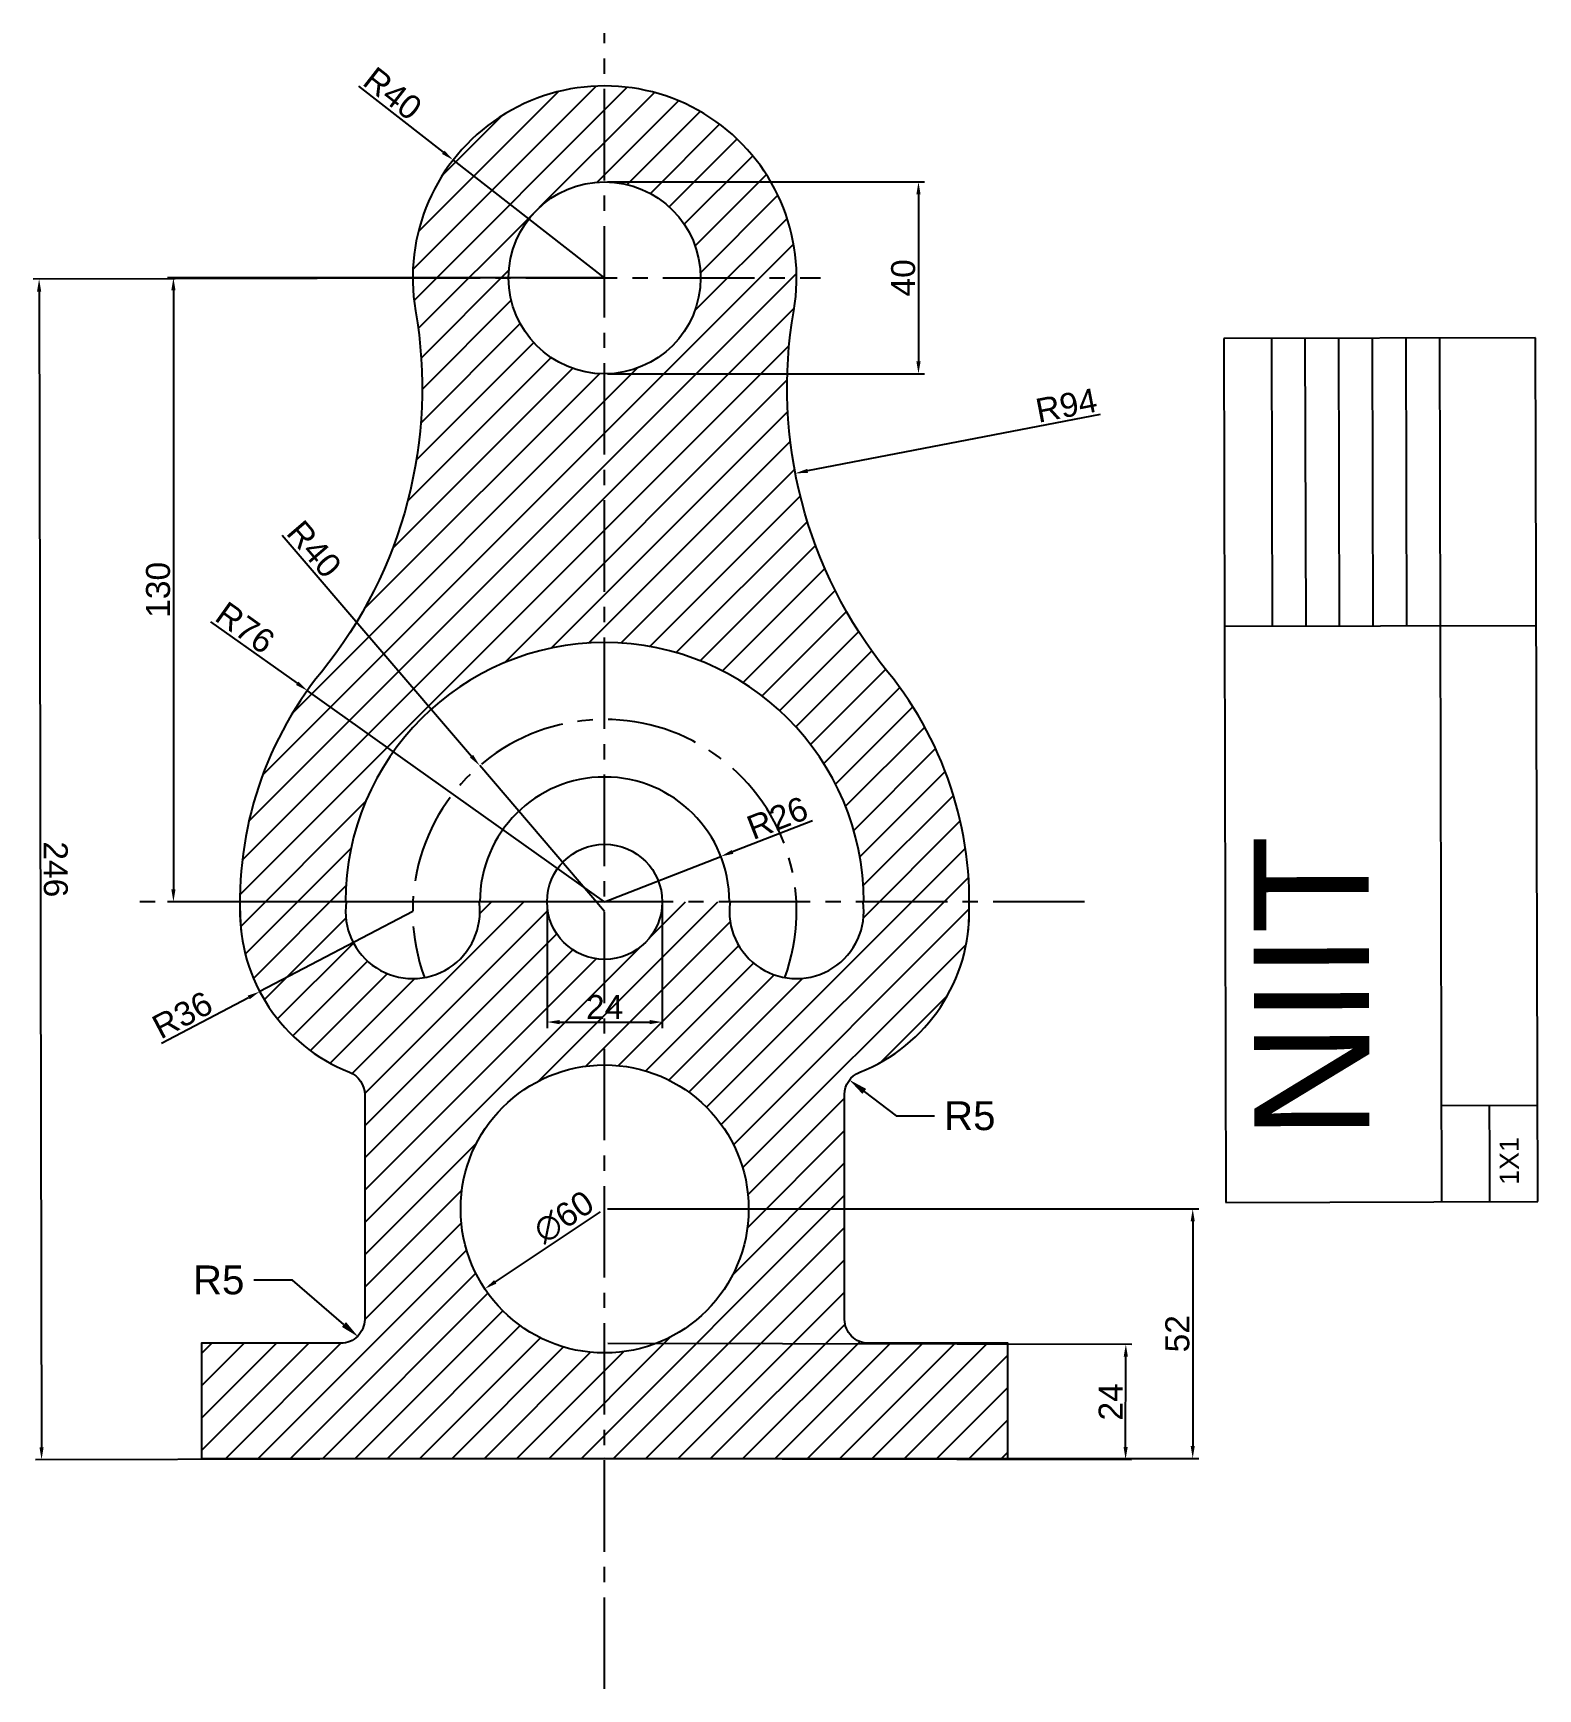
# Model space of a CAD drawing. Header units: millimetres. Extents: x -119 to 194, y -100 to 245.
import ezdxf
from ezdxf import colors
from ezdxf.entities.mleader import LeaderData, LeaderLine
from ezdxf.math import Vec2, Vec3

# ---------------------------------------------------------------- set-up
doc = ezdxf.new("R2010")
doc.units = ezdxf.units.MM
doc.linetypes.add('CENTER2', pattern=[28.575, 19.05, -3.175, 3.175, -3.175])
doc.styles.get("Standard").update_dxf_attribs({"font": 'arial.ttf'})
doc.dimstyles.new('ISO-25', dxfattribs={"dimtxt": 5, "dimasz": 2.6, "dimexe": 1.25, "dimexo": 0.625, "dimtad": 1, "dimtxsty": 'Standard', "dimcen": 2.5, "dimadec": 0, "dimazin": 0, "dimtfac": 1, "dimtmove": 0, "dimatfit": 3, "dimfxl": 1, "dimarcsym": 0})

# ---------------------------------------------------------------- blocks, each defined once
blk = doc.blocks.new('*D1')
at = {"color": 0, "lineweight": -2, "transparency": 16777216}
for p, q in [((-51.32, 233.94), (-33.62, 220.16)), ((0, 194), (-31.57, 218.57))]:
    blk.add_line(p, q, dxfattribs=at)
at = {"color": 0, "transparency": 16777216}
blk.add_solid([(-33.35, 220.5), (-33.89, 219.82), (-31.57, 218.57)], dxfattribs=at)
at = {"layer": 'Defpoints', "color": 0, "transparency": 16777216}
for p in [(-31.57, 218.57), (0, 194)]:
    blk.add_point(p, dxfattribs=at)
at = {"color": 0, "transparency": 16777216, "insert": (-44.17, 232.4), "char_height": 5, "attachment_point": 5, "rotation": 322.1108}
blk.add_mtext('R40', dxfattribs=at)
blk = doc.blocks.new('*D2')
at = {"color": 0, "lineweight": -2, "transparency": 16777216}
for p, q in [((0.62, 214), (66.65, 214)), ((65.4, 211.4), (65.4, 176.6)), ((0.62, 174), (66.65, 174))]:
    blk.add_line(p, q, dxfattribs=at)
at = {"color": 0, "transparency": 16777216}
for points in [[(64.97, 211.4), (65.84, 211.4), (65.4, 214)], [(64.97, 176.6), (65.84, 176.6), (65.4, 174)]]:
    blk.add_solid(points, dxfattribs=at)
at = {"layer": 'Defpoints', "color": 0, "transparency": 16777216}
for p in [(0, 214), (0, 174), (65.4, 174)]:
    blk.add_point(p, dxfattribs=at)
at = {"color": 0, "transparency": 16777216, "insert": (62.23, 194), "char_height": 5, "attachment_point": 5, "rotation": 90}
blk.add_mtext('40', dxfattribs=at)
blk = doc.blocks.new('*D3')
at = {"color": 0, "lineweight": -2, "transparency": 16777216}
for p, q in [((-0.63, 194), (-91.11, 194)), ((-89.86, 191.4), (-89.86, 66.6)), ((-0.63, 64), (-91.11, 64))]:
    blk.add_line(p, q, dxfattribs=at)
at = {"color": 0, "transparency": 16777216}
for points in [[(-90.29, 191.4), (-89.43, 191.4), (-89.86, 194)], [(-90.29, 66.6), (-89.43, 66.6), (-89.86, 64)]]:
    blk.add_solid(points, dxfattribs=at)
at = {"layer": 'Defpoints', "color": 0, "transparency": 16777216}
for p in [(0, 194), (-89.86, 64), (0, 64)]:
    blk.add_point(p, dxfattribs=at)
at = {"color": 0, "transparency": 16777216, "insert": (-93.04, 129), "char_height": 5, "attachment_point": 5, "rotation": 90}
blk.add_mtext('130', dxfattribs=at)
blk = doc.blocks.new('*D4')
at = {"color": 0, "lineweight": -2, "transparency": 16777216}
for p, q in [((-0.62, 194), (-119.1, 193.75)), ((-117.84, 191.15), (-117.34, -49.64)), ((-0.11, -52), (-118.59, -52.25))]:
    blk.add_line(p, q, dxfattribs=at)
at = {"color": 0, "transparency": 16777216}
for points in [[(-117.41, 191.16), (-118.28, 191.15), (-117.85, 193.75)], [(-116.91, -49.64), (-117.77, -49.65), (-117.34, -52.24)]]:
    blk.add_solid(points, dxfattribs=at)
at = {"layer": 'Defpoints', "color": 0, "transparency": 16777216}
for p in [(0, 194), (-117.34, -52.24), (0.51, -52)]:
    blk.add_point(p, dxfattribs=at)
at = {"color": 0, "transparency": 16777216, "insert": (-114.41, 70.76), "char_height": 5, "attachment_point": 5, "rotation": 270.1193}
blk.add_mtext('246', dxfattribs=at)
blk = doc.blocks.new('*D5')
at = {"color": 0, "lineweight": -2, "transparency": 16777216}
for p, q in [((-12, 63.38), (-12, 37.69)), ((12, 63.38), (12, 37.69)), ((-9.4, 38.94), (9.4, 38.94))]:
    blk.add_line(p, q, dxfattribs=at)
at = {"color": 0, "transparency": 16777216}
for points in [[(-9.4, 39.37), (-9.4, 38.5), (-12, 38.94)], [(9.4, 39.37), (9.4, 38.5), (12, 38.94)]]:
    blk.add_solid(points, dxfattribs=at)
at = {"layer": 'Defpoints', "color": 0, "transparency": 16777216}
for p in [(-12, 64), (12, 64), (12, 38.94)]:
    blk.add_point(p, dxfattribs=at)
at = {"color": 0, "transparency": 16777216, "insert": (0, 42.07), "char_height": 5, "attachment_point": 5}
blk.add_mtext('24', dxfattribs=at)
blk = doc.blocks.new('*D6')
at = {"color": 0, "lineweight": -2, "transparency": 16777216}
for p, q in [((43.3, 80.9), (26.64, 74.4)), ((0, 64), (24.22, 73.45))]:
    blk.add_line(p, q, dxfattribs=at)
at = {"color": 0, "transparency": 16777216}
blk.add_solid([(26.49, 74.8), (26.8, 73.99), (24.22, 73.45)], dxfattribs=at)
at = {"layer": 'Defpoints', "color": 0, "transparency": 16777216}
for p in [(24.22, 73.45), (0, 64)]:
    blk.add_point(p, dxfattribs=at)
at = {"color": 0, "transparency": 16777216, "insert": (36, 81.46), "char_height": 5, "attachment_point": 5, "rotation": 21.3202}
blk.add_mtext('R26', dxfattribs=at)
blk = doc.blocks.new('*D7')
at = {"color": 0, "lineweight": -2, "transparency": 16777216}
for p, q in [((-67.23, 140.41), (-27.73, 94.34)), ((0, 62), (-26.04, 92.37))]:
    blk.add_line(p, q, dxfattribs=at)
at = {"color": 0, "transparency": 16777216}
blk.add_solid([(-27.4, 94.62), (-28.06, 94.06), (-26.04, 92.37)], dxfattribs=at)
at = {"layer": 'Defpoints', "color": 0, "transparency": 16777216}
for p in [(-26.04, 92.37), (0, 62)]:
    blk.add_point(p, dxfattribs=at)
at = {"color": 0, "transparency": 16777216, "insert": (-60.53, 137.48), "char_height": 5, "attachment_point": 5, "rotation": 310.6118}
blk.add_mtext('R40', dxfattribs=at)
blk = doc.blocks.new('*D8')
at = {"color": 0, "lineweight": -2, "transparency": 16777216}
for p, q in [((-82.11, 122.33), (-64.08, 109.52)), ((0, 64), (-61.96, 108.01))]:
    blk.add_line(p, q, dxfattribs=at)
at = {"color": 0, "transparency": 16777216}
blk.add_solid([(-63.83, 109.87), (-64.33, 109.17), (-61.96, 108.01)], dxfattribs=at)
at = {"layer": 'Defpoints', "color": 0, "transparency": 16777216}
for p in [(-61.96, 108.01), (0, 64)]:
    blk.add_point(p, dxfattribs=at)
at = {"color": 0, "transparency": 16777216, "insert": (-74.9, 121.1), "char_height": 5, "attachment_point": 5, "rotation": 324.6097}
blk.add_mtext('R76', dxfattribs=at)
blk = doc.blocks.new('*D9')
at = {"color": 0, "lineweight": -2, "transparency": 16777216}
for p, q in [((-40, 62), (-71.88, 45.28)), ((-92.37, 34.54), (-74.18, 44.07))]:
    blk.add_line(p, q, dxfattribs=at)
at = {"color": 0, "transparency": 16777216}
blk.add_solid([(-74.39, 44.46), (-73.98, 43.69), (-71.88, 45.28)], dxfattribs=at)
at = {"layer": 'Defpoints', "color": 0, "transparency": 16777216}
for p in [(-40, 62), (-71.88, 45.28)]:
    blk.add_point(p, dxfattribs=at)
at = {"color": 0, "transparency": 16777216, "insert": (-88, 40.42), "char_height": 5, "attachment_point": 5, "rotation": 27.6735}
blk.add_mtext('R36', dxfattribs=at)
blk = doc.blocks.new('*D10')
at = {"color": 0, "lineweight": -2, "transparency": 16777216}
blk.add_line((-0.9, -0.6), (-22.8, -15.2), dxfattribs=at)
at = {"color": 0, "transparency": 16777216}
blk.add_solid([(-23.04, -14.84), (-22.56, -15.56), (-24.96, -16.64)], dxfattribs=at)
at = {"layer": 'Defpoints', "color": 0, "transparency": 16777216}
for p in [(24.96, 16.64), (-24.96, -16.64)]:
    blk.add_point(p, dxfattribs=at)
at = {"color": 0, "transparency": 16777216, "insert": (-8.5, -1.68), "char_height": 5, "attachment_point": 5, "rotation": 33.6861}
blk.add_mtext('∅60', dxfattribs=at)
blk = doc.blocks.new('*D11')
at = {"color": 0, "lineweight": -2, "transparency": 16777216}
for p, q in [((0.62, 0), (123.8, 0)), ((122.55, -2.6), (122.55, -49.4)), ((0.62, -52), (123.8, -52))]:
    blk.add_line(p, q, dxfattribs=at)
at = {"color": 0, "transparency": 16777216}
for points in [[(122.12, -2.6), (122.98, -2.6), (122.55, 0)], [(122.12, -49.4), (122.98, -49.4), (122.55, -52)]]:
    blk.add_solid(points, dxfattribs=at)
at = {"layer": 'Defpoints', "color": 0, "transparency": 16777216}
for p in [(0, 0), (0, -52), (122.55, -52)]:
    blk.add_point(p, dxfattribs=at)
at = {"color": 0, "transparency": 16777216, "insert": (119.37, -26), "char_height": 5, "attachment_point": 5, "rotation": 90}
blk.add_mtext('52', dxfattribs=at)
blk = doc.blocks.new('*D12')
at = {"color": 0, "lineweight": -2, "transparency": 16777216}
for p, q in [((0.67, -28), (109.86, -28.2)), ((108.57, -49.6), (108.6, -30.8)), ((0.62, -52), (109.81, -52.2))]:
    blk.add_line(p, q, dxfattribs=at)
at = {"color": 0, "transparency": 16777216}
for points in [[(108.17, -30.8), (109.04, -30.8), (108.61, -28.2)], [(108.14, -49.6), (109, -49.6), (108.56, -52.2)]]:
    blk.add_solid(points, dxfattribs=at)
at = {"layer": 'Defpoints', "color": 0, "transparency": 16777216}
for p in [(0.04, -28), (108.61, -28.2), (0, -52)]:
    blk.add_point(p, dxfattribs=at)
at = {"color": 0, "transparency": 16777216, "insert": (105.45, -40.2), "char_height": 5, "attachment_point": 5, "rotation": 89.8935}
blk.add_mtext('24', dxfattribs=at)
blk = doc.blocks.new('*D13')
at = {"color": 0, "lineweight": -2, "transparency": 16777216}
blk.add_line((103.29, 165.55), (42.28, 153.77), dxfattribs=at)
at = {"color": 0, "transparency": 16777216}
blk.add_solid([(42.2, 154.2), (42.37, 153.35), (39.73, 153.28)], dxfattribs=at)
at = {"layer": 'Defpoints', "color": 0, "transparency": 16777216}
for p in [(132.03, 171.09), (39.73, 153.28)]:
    blk.add_point(p, dxfattribs=at)
at = {"color": 0, "transparency": 16777216, "insert": (96.22, 167.42), "char_height": 5, "attachment_point": 5, "rotation": 10.9226}
blk.add_mtext('R94', dxfattribs=at)

msp = doc.modelspace()

# ---------------------------------------------------------------- hatches: boundary and pattern name
h = msp.add_hatch()
h.set_pattern_fill('ANSI31', color=256, scale=1.5)
h.paths.add_polyline_path([(39.411, 187.162, 1.1884478), (-39.411, 187.162, -0.2166188), (-59.024, 111.877, 0.1720416), (-76, 64), (-54, 64, -1), (54, 64), (76, 64, 0.1720416), (59.024, 111.877, -0.2166188)])
h.paths.add_polyline_path([(-20, 194, -1), (20, 194, -1)], flags=16)
h.paths.add_polyline_path([(75.73, 57.599, 0.0210852), (76, 64), (53.856, 64, -1.1547005), (26.144, 64), (12, 64, -1), (-12, 64), (-26.144, 64, -1.1547005), (-53.856, 64), (-76, 64, 0.0210852), (-75.73, 57.599, 0.2750578), (-53.171, 28.496, -0.3083084), (-50, 23.842), (-50, -23, -0.4142136), (-55, -28), (-84, -28), (-84, -52), (84, -52), (84, -28), (55, -28, -0.4142136), (50, -23), (50, 23.842, -0.3083084), (53.171, 28.496, 0.2750578)])
h.paths.add_polyline_path([(30, 0, -1), (-30, 0, -1)], flags=16)

# ---------------------------------------------------------------- linework, layer by layer
at = {"linetype": 'CENTER2'}
for p, q in [((0, -100), (0, 245)), ((-45, 194), (45, 194)), ((100, 64), (-100, 64))]:
    msp.add_line(p, q, dxfattribs=at)
for p, q in [((194.013, 181.527), (129.013, 181.359)), ((129.013, 181.359), (129.479, 1.359)), ((139.168, 121.385), (139.013, 181.385)), ((146.168, 121.403), (146.013, 181.403)), ((153.168, 121.421), (153.013, 181.421)), ((160.168, 121.439), (160.013, 181.439)), ((167.168, 121.457), (167.013, 181.457)), ((174.479, 1.476), (174.013, 181.475)), ((194.479, 1.527), (194.013, 181.527)), ((194.168, 121.527), (129.168, 121.359)), ((194.427, 21.527), (174.427, 21.476)), ((184.453, 11.502), (184.427, 21.502)), ((184.479, 1.502), (184.453, 11.502)), ((129.479, 1.359), (194.479, 1.527))]:
    msp.add_line(p, q)
for points in [[(75.73, 57.599, 0.1938299), (59.024, 111.877, -0.2166188), (39.411, 187.162, 1.1884478), (-39.411, 187.162, -0.2166188), (-59.024, 111.877, 0.1938299), (-75.73, 57.599)], [(-75.991, 62.815, 0.31452), (-53.171, 28.496, -0.3083084), (-50, 23.842), (-50, -23, -0.4142136), (-55, -28), (-84, -28), (-84, -52), (84, -52), (84, -28), (55, -28, -0.4142136), (50, -23), (50, 23.842, -0.3083084), (53.171, 28.496, 0.31452), (75.991, 62.815)]]:
    msp.add_lwpolyline(points, format="xyb")
for centre, radius in [((0, 194), 20), ((0, 64), 12), ((0, 0), 30)]:
    msp.add_circle(centre, radius)
for centre, radius, start, end in [((0, 64), 54, 0, 180), ((0, 64), 26, 0, 180), ((-40, 62), 14, 171.78679, 8.21321), ((40, 62), 14, 171.78679, 8.21321)]:
    msp.add_arc(centre, radius, start, end)
msp.add_arc((0, 62), 40, 339.84268, 200.15732, dxfattribs=at)

# ---------------------------------------------------------------- texts
msp.add_text('NIIT', height=24, rotation=90.14816).set_placement((159.379, 14.547))
at = {"insert": (186.52, 5.016), "char_height": 4, "attachment_point": 1, "rotation": 90.14816}
msp.add_mtext_dynamic_manual_height_columns('1X1', width=20.3116, gutter_width=301.69, heights=[0], dxfattribs=at)

# ---------------------------------------------------------------- dimensions: what is measured, and where the dimension line sits
for center, mpoint, picture, middle in [((0, 194), (-31.568, 218.565), '*D1', (-46.119, 229.889)), ((132.027, 171.092), (39.73, 153.281), '*D13', (96.817, 164.298)), ((0, 62), (-26.037, 92.365), '*D7', (-62.945, 135.408)), ((0, 64), (-61.957, 108.015), '*D8', (-76.737, 118.514)), ((0, 64), (24.221, 73.453), '*D6', (37.158, 78.502)), ((-40, 62), (-71.882, 45.28), '*D9', (-86.524, 37.602))]:
    dim = msp.add_radius_dim(center=center, mpoint=mpoint, dimstyle='ISO-25')
    dim.commit()
    dim.dimension.update_dxf_attribs({"geometry": picture, "text_midpoint": middle, "dimtype": 164})
for p1, p2, distance, picture, middle in [((0, 214), (0, 174), 65.404, '*D2', (62.226, 194)), ((0, 194), (0.512, -51.999), -117.849, '*D4', (-114.414, 70.761)), ((0, 194), (0, 64), -89.86, '*D3', (-93.04, 129)), ((-12, 64), (12, 64), -25.065, '*D5', (0, 42.071)), ((0, 0), (0, -52), 122.549, '*D11', (119.371, -26)), ((0, -52), (0.045, -28), -108.564, '*D12', (105.451, -40.196))]:
    dim = msp.add_aligned_dim(p1=p1, p2=p2, distance=distance, dimstyle='ISO-25')
    dim.commit()
    dim.dimension.update_dxf_attribs({"geometry": picture, "text_midpoint": middle})
dim = msp.add_diameter_dim_2p(p1=(24.963, 16.639), p2=(-24.963, -16.639), dimstyle='ISO-25')
dim.commit()
dim.dimension.update_dxf_attribs({"geometry": '*D10', "text_midpoint": (-6.657, -4.437), "dimtype": 163})

# ---------------------------------------------------------------- leaders
ml = msp.add_multileader_mtext('Standard')
ml.set_content('R5', color=256)
ml.set_leader_properties()
ml.build(insert=Vec2(0, 0))
ctx = ml.context
ctx.base_point, ctx.char_height, ctx.plane_origin = Vec3(68.738, 19.374), 6, Vec3(50.95, 26.932)
notes = []
notes.append((ctx, [(0, (1, 1, 0), (60.738, 19.374), (1, 0), 8, [(0, [(50.95, 26.932)], 0, [])])]))
ctx.mtext.insert, ctx.mtext.flow_direction = Vec3(70.738, 22.425), 5
ml = msp.add_multileader_mtext('Standard')
ml.set_content('R5', color=256)
ml.set_leader_properties()
ml.build(insert=Vec2(0, 0))
ctx = ml.context
ctx.base_point, ctx.char_height, ctx.plane_origin = Vec3(-86.791, -14.833), 6, Vec3(-51.292, -26.685)
ctx.text_align_type = 2
notes.append((ctx, [(0, (1, 1, 0), (-65.071, -14.833), (-1, 0), 8, [(0, [(-51.292, -26.685)], 0, [])])]))
ctx.mtext.insert, ctx.mtext.alignment, ctx.mtext.flow_direction = Vec3(-75.071, -11.782), 3, 5
for ctx, leaders in notes:
    for number, flags, end, landing, length, lines in leaders:
        leader = LeaderData()
        leader.index, (leader.has_last_leader_line, leader.has_dogleg_vector, leader.attachment_direction) = number, flags
        leader.last_leader_point, leader.dogleg_vector, leader.dogleg_length = Vec3(end), Vec3(landing), length
        for number, points, colour, breaks in lines:
            line = LeaderLine()
            line.index, line.vertices, line.color, line.breaks = number, Vec3.list(points), colors.encode_raw_color(colour), breaks
            leader.lines.append(line)
        ctx.leaders.append(leader)

doc.saveas('drawing.dxf')
